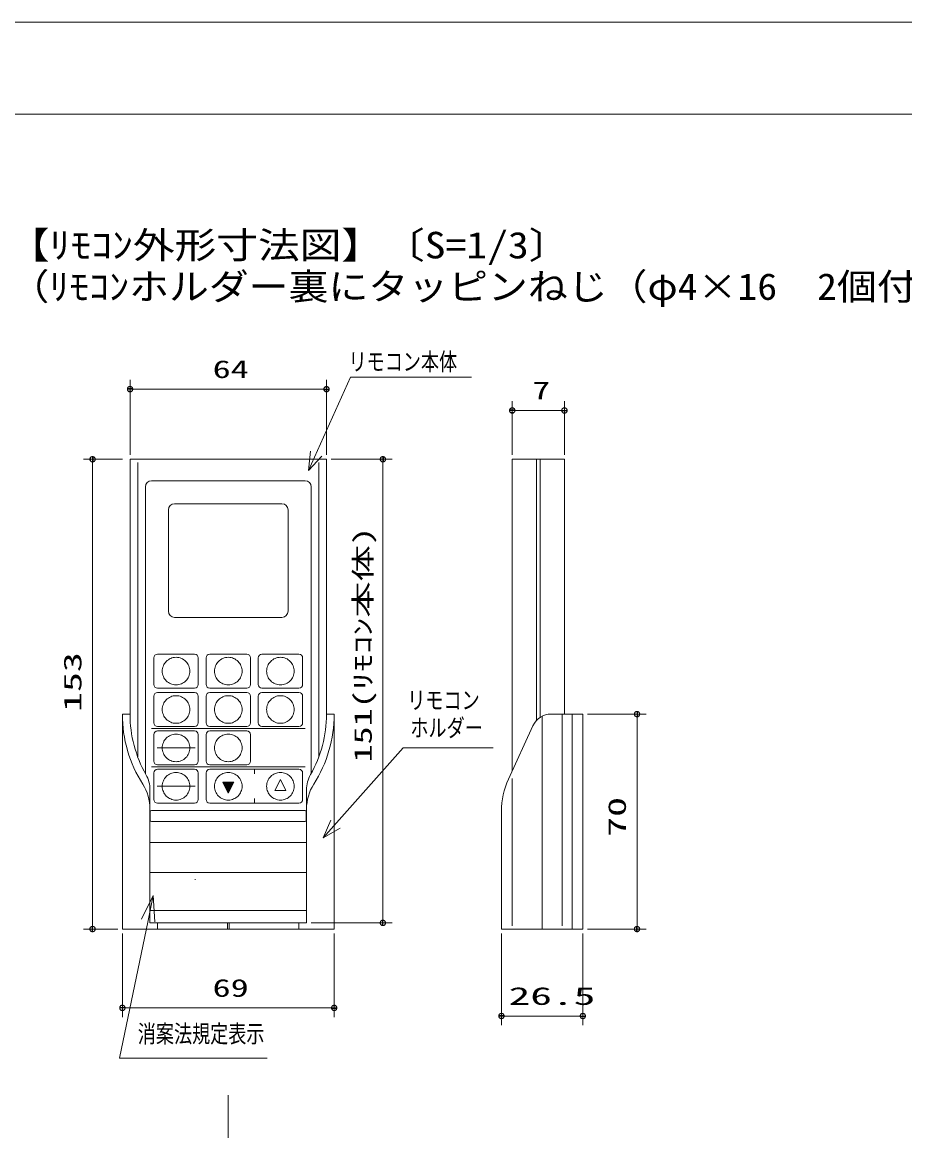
# Model space of a CAD drawing. Units: millimetres on the paper, with parts at other scales. Extents: x -305 to 305, y -152 to 152.
# Drawn here: x 3.6 to 99.4, y 28.1 to 148.5 of the extents above; entities that cross this region are included whole.
import ezdxf
from ezdxf.enums import TextEntityAlignment as Align

# ---------------------------------------------------------------- set-up
doc = ezdxf.new("R2010")
doc.units = ezdxf.units.MM
doc.linetypes.add('LONG_CHAIN', pattern=[21, 18, -1, 1, -1])
doc.linetypes.add('LONG_DASHED2', pattern=[13, 12, -1])
for name, color, linetype, lineweight in [('0-1_S2', 7, 'Continuous', 9), ('0-4_0', 7, 'Continuous', 9), ('0-5_図面枠', 3, 'Continuous', 9), ('0-6_DEFPOINTS', 7, 'Continuous', 9)]:
    doc.layers.add(name, color=color, linetype=linetype, lineweight=lineweight)
doc.styles.add('ＭＳ ゴシック', font='')
doc.styles.get('ＭＳ ゴシック').set_extended_font_data('MS Gothic')

# ---------------------------------------------------------------- blocks, each defined once
blk = doc.blocks.new('_DOTSMALL')
at = {"layer": '0-4_0'}
for p, q in [((0.0746, 0.1), (-0.0746, 0.1)), ((0.1223, -0.0248), (-0.1223, -0.0248))]:
    blk.add_line(p, q, dxfattribs=at)
for points in [[(0.125, 0), (0.124, 0.0157), (0.1211, 0.0311), (0.1162, 0.046), (0.1095, 0.0602), (0.1011, 0.0735), (0.0911, 0.0856), (0.0797, 0.0963), (0.067, 0.1055), (0.0532, 0.1131), (0.0386, 0.1189), (0.0234, 0.1228), (0.0078, 0.1248), (-0.0078, 0.1248), (-0.0234, 0.1228), (-0.0386, 0.1189), (-0.0532, 0.1131), (-0.067, 0.1055), (-0.0797, 0.0963), (-0.0911, 0.0856), (-0.1011, 0.0735), (-0.1095, 0.0602), (-0.1162, 0.046), (-0.1211, 0.0311), (-0.124, 0.0157), (-0.125, 0), (0, 0)], [(-0.125, 0), (-0.124, -0.0157), (-0.1211, -0.0311), (-0.1162, -0.046), (-0.1095, -0.0602), (-0.1011, -0.0735), (-0.0911, -0.0856), (-0.0797, -0.0963), (-0.067, -0.1055), (-0.0532, -0.1131), (-0.0386, -0.1189), (-0.0234, -0.1228), (-0.0078, -0.1248), (0.0078, -0.1248), (0.0234, -0.1228), (0.0386, -0.1189), (0.0532, -0.1131), (0.067, -0.1055), (0.0797, -0.0963), (0.0911, -0.0856), (0.1011, -0.0735), (0.1095, -0.0602), (0.1162, -0.046), (0.1211, -0.0311), (0.124, -0.0157), (0.125, 0), (0, 0)]]:
    blk.add_lwpolyline(points, close=True, dxfattribs=at)
blk = doc.blocks.new('_OPEN30')
at = {"layer": '0-4_0'}
blk.add_line((0, 0), (-1, 0), dxfattribs=at)
blk.add_lwpolyline([(-1, 0.2679), (0, 0), (-1, -0.2679)], dxfattribs=at)

msp = doc.modelspace()

# ---------------------------------------------------------------- linework, layer by layer
at = {"layer": '0-1_S2'}
for p, q in [((15.307, 101.546), (15.307, 109.659)), ((34.703, 99.824), (39.229, 109.978)), ((36.64, 101.546), (36.64, 109.659)), ((39.229, 109.978), (52.372, 109.978)), ((15.307, 108.659), (36.64, 108.659)), ((56.807, 101.546), (56.807, 107.346)), ((62.474, 101.546), (62.474, 107.346)), ((56.807, 106.346), (62.474, 106.346)), ((34.703, 99.824), (34.908, 101.922)), ((34.703, 99.824), (36.126, 101.379)), ((14.474, 101.046), (10.237, 101.046)), ((11.237, 50.046), (11.237, 101.046)), ((15.307, 101.046), (36.64, 101.046)), ((15.307, 101.046), (15.307, 73.379)), ((16.14, 100.713), (16.14, 68.739)), ((35.807, 100.713), (35.807, 68.739)), ((36.64, 101.046), (36.64, 73.379)), ((37.14, 101.046), (43.763, 101.046)), ((42.763, 101.046), (42.763, 50.713)), ((56.807, 101.046), (62.474, 101.046)), ((56.807, 101.046), (56.807, 67.204)), ((59.44, 101.046), (59.44, 72.685)), ((59.84, 101.046), (59.84, 73.023)), ((62.474, 101.046), (62.474, 73.379)), ((17.64, 98.713), (34.307, 98.713)), ((16.974, 98.046), (16.974, 66.924)), ((34.974, 98.046), (34.974, 66.924)), ((19.474, 95.546), (19.474, 84.546)), ((20.14, 96.213), (31.807, 96.213)), ((32.474, 95.546), (32.474, 84.546)), ((20.14, 83.879), (31.807, 83.879)), ((17.899, 79.488), (17.899, 76.604)), ((18.299, 79.888), (22.315, 79.888)), ((22.715, 79.488), (22.715, 76.604)), ((23.565, 79.488), (23.565, 76.604)), ((23.965, 79.888), (27.982, 79.888)), ((28.382, 79.488), (28.382, 76.604)), ((29.232, 79.488), (29.232, 76.604)), ((29.632, 79.888), (33.649, 79.888)), ((34.049, 79.488), (34.049, 76.604)), ((18.299, 76.204), (22.315, 76.204)), ((23.965, 76.204), (27.982, 76.204)), ((29.632, 76.204), (33.649, 76.204)), ((17.899, 75.321), (17.899, 72.438)), ((18.299, 75.721), (22.315, 75.721)), ((22.715, 75.321), (22.715, 72.438)), ((23.565, 75.321), (23.565, 72.438)), ((23.965, 75.721), (27.982, 75.721)), ((28.382, 75.321), (28.382, 72.438)), ((29.232, 75.321), (29.232, 72.438)), ((29.632, 75.721), (33.649, 75.721)), ((34.049, 75.321), (34.049, 72.438)), ((14.474, 73.379), (15.307, 73.379)), ((14.474, 73.379), (14.474, 50.046)), ((36.64, 73.379), (37.474, 73.379)), ((37.474, 73.379), (37.474, 50.046)), ((60.057, 73.148), (60.057, 50.046)), ((61.03, 73.379), (64.474, 73.379)), ((62.224, 73.379), (62.224, 50.379)), ((63.307, 73.379), (63.307, 50.046)), ((64.474, 73.379), (64.474, 50.046)), ((64.974, 73.379), (71.36, 73.379)), ((70.36, 73.379), (70.36, 50.046)), ((17.64, 71.804), (34.307, 71.804)), ((17.899, 71.154), (17.899, 68.271)), ((18.299, 72.038), (22.315, 72.038)), ((18.299, 71.554), (22.315, 71.554)), ((22.715, 71.154), (22.715, 68.271)), ((23.565, 71.154), (23.565, 68.271)), ((23.965, 72.038), (27.982, 72.038)), ((23.965, 71.554), (27.982, 71.554)), ((28.382, 71.154), (28.382, 68.271)), ((29.632, 72.038), (33.649, 72.038)), ((56.4, 66.316), (59.061, 72.116)), ((18.24, 69.713), (22.374, 69.713)), ((36.293, 59.944), (44.978, 69.731)), ((44.978, 69.731), (54.733, 69.731)), ((17.64, 67.638), (34.307, 67.638)), ((18.299, 67.871), (22.315, 67.871)), ((23.965, 67.871), (27.982, 67.871)), ((17.899, 66.988), (17.899, 64.104)), ((18.299, 67.388), (22.315, 67.388)), ((22.715, 66.988), (22.715, 64.104)), ((23.565, 66.988), (23.565, 64.104)), ((23.965, 67.388), (33.649, 67.388)), ((28.807, 67.388), (28.807, 66.879)), ((31.64, 66.296), (31.041, 65.095)), ((31.64, 66.296), (32.239, 65.095)), ((34.049, 66.988), (34.049, 64.104)), ((56.807, 66.405), (56.807, 50.379)), ((17.474, 65.162), (17.474, 50.713)), ((18.24, 65.546), (22.374, 65.546)), ((25.375, 65.997), (26.573, 65.997)), ((25.974, 64.796), (25.375, 65.997)), ((25.974, 64.796), (26.573, 65.997)), ((31.041, 65.095), (32.239, 65.095)), ((34.474, 65.162), (34.474, 50.713)), ((28.807, 63.704), (28.807, 64.213)), ((17.507, 62.787), (17.507, 61.854)), ((17.624, 62.904), (34.324, 62.904)), ((18.299, 63.704), (22.315, 63.704)), ((23.965, 63.704), (33.649, 63.704)), ((34.44, 62.787), (34.44, 61.854)), ((55.64, 62.841), (55.64, 50.046)), ((17.624, 61.737), (34.324, 61.737)), ((36.293, 59.944), (37.122, 61.882)), ((36.293, 59.944), (38.119, 60.997)), ((17.507, 59.437), (34.44, 59.437)), ((17.507, 56.171), (34.44, 56.171)), ((17.64, 52.046), (34.307, 52.046)), ((17.474, 50.713), (34.474, 50.713)), ((18.307, 50.713), (18.307, 50.046)), ((25.874, 50.713), (25.874, 50.046)), ((26.074, 50.713), (26.074, 50.046)), ((33.64, 50.713), (33.64, 50.046)), ((34.974, 50.713), (43.763, 50.713)), ((13.974, 50.046), (10.237, 50.046)), ((14.474, 50.046), (37.474, 50.046)), ((14.474, 49.546), (14.474, 40.481)), ((37.474, 49.546), (37.474, 40.481)), ((55.64, 50.046), (64.474, 50.046)), ((55.64, 49.546), (55.64, 39.602)), ((64.474, 49.546), (64.474, 39.602)), ((64.974, 50.046), (71.36, 50.046)), ((37.474, 41.481), (14.474, 41.481)), ((64.474, 40.602), (55.64, 40.602))]:
    msp.add_line(p, q, dxfattribs=at)
at = {"layer": '0-1_S2', "linetype": 'LONG_CHAIN'}
msp.add_line((25.974, 31.993), (25.974, -33.01), dxfattribs=at)
at = {"layer": '0-1_S2', "color": 4}
msp.add_lwpolyline([(31.041, 65.095), (31.64, 66.296), (31.041, 65.095)], dxfattribs=at)
at = {"layer": '0-1_S2'}
for points in [[(22.41, 55.416), (22.406, 55.416), (22.401, 55.417), (22.397, 55.417), (22.393, 55.417), (22.389, 55.417), (22.385, 55.417), (22.381, 55.417), (22.377, 55.418), (22.373, 55.418), (22.369, 55.418), (22.365, 55.418), (22.361, 55.418), (22.357, 55.418), (22.353, 55.418), (22.348, 55.418)], [(17.271, 50.977), (14.149, 36.011), (30.185, 36.011)]]:
    msp.add_lwpolyline(points, dxfattribs=at)
at = {"layer": '0-1_S2', "linetype": 'LONG_DASHED2'}
for centre in [(20.307, 78.046), (25.974, 78.046), (31.64, 78.046), (20.307, 73.879), (25.974, 73.879), (31.64, 73.879), (20.307, 69.713), (25.974, 69.713), (20.307, 65.546), (25.974, 65.546), (31.64, 65.546)]:
    msp.add_circle(centre, 1.5, dxfattribs=at)
at = {"layer": '0-1_S2'}
for centre, radius, start, end in [((17.64, 98.046), 0.667, 90, 180), ((34.307, 98.046), 0.667, 0, 90), ((20.14, 95.546), 0.667, 90, 180), ((31.807, 95.546), 0.667, 0, 90), ((20.14, 84.546), 0.667, 180, 270), ((31.807, 84.546), 0.667, 270, 0), ((18.299, 79.488), 0.4, 90, 180), ((22.315, 79.488), 0.4, 0, 90), ((23.965, 79.488), 0.4, 90, 180), ((27.982, 79.488), 0.4, 0, 90), ((29.632, 79.488), 0.4, 90, 180), ((33.649, 79.488), 0.4, 0, 90), ((18.299, 76.604), 0.4, 180, 270), ((22.315, 76.604), 0.4, 270, 0), ((23.965, 76.604), 0.4, 180, 270), ((27.982, 76.604), 0.4, 270, 0), ((29.632, 76.604), 0.4, 180, 270), ((33.649, 76.604), 0.4, 270, 0), ((18.299, 75.321), 0.4, 90, 180), ((22.315, 75.321), 0.4, 0, 90), ((23.965, 75.321), 0.4, 90, 180), ((27.982, 75.321), 0.4, 0, 90), ((29.632, 75.321), 0.4, 90, 180), ((33.649, 75.321), 0.4, 0, 90), ((28.64, 73.379), 14.167, 180, 212.49075), ((28.64, 73.379), 13.333, 180, 209.54136), ((18.299, 72.438), 0.4, 180, 270), ((22.315, 72.438), 0.4, 270, 0), ((23.965, 72.438), 0.4, 180, 270), ((27.982, 72.438), 0.4, 270, 0), ((29.632, 72.438), 0.4, 180, 270), ((33.649, 72.438), 0.4, 270, 0), ((23.307, 73.379), 13.333, 330.45864, 0), ((23.307, 73.379), 14.167, 327.50925, 0), ((61.03, 71.213), 2.167, 90, 155.35287), ((18.299, 71.154), 0.4, 90, 180), ((22.315, 71.154), 0.4, 0, 90), ((23.965, 71.154), 0.4, 90, 180), ((27.982, 71.154), 0.4, 0, 90), ((18.299, 68.271), 0.4, 180, 270), ((22.315, 68.271), 0.4, 270, 0), ((23.965, 68.271), 0.4, 180, 270), ((27.982, 68.271), 0.4, 270, 0), ((14.14, 65.162), 3.333, 0, 29.54138), ((18.299, 66.988), 0.4, 90, 180), ((22.315, 66.988), 0.4, 0, 90), ((23.965, 66.988), 0.4, 90, 180), ((33.649, 66.988), 0.4, 0, 90), ((37.807, 65.162), 3.333, 150.45864, 180), ((63.974, 62.841), 8.333, 155.35285, 180), ((12.474, 63.084), 5, 0, 32.49074), ((39.474, 63.084), 5, 147.50926, 180), ((18.299, 64.104), 0.4, 180, 270), ((22.315, 64.104), 0.4, 270, 0), ((23.965, 64.104), 0.4, 180, 270), ((33.649, 64.104), 0.4, 270, 0), ((17.624, 62.787), 0.117, 90, 180), ((34.324, 62.787), 0.117, 0, 90), ((17.624, 61.854), 0.117, 180, 270), ((34.324, 61.854), 0.117, 270, 0), ((17.64, 52.713), 0.667, 255.5225, 270), ((34.307, 52.713), 0.667, 270, 284.4775)]:
    msp.add_arc(centre, radius, start, end, dxfattribs=at)
msp.add_solid([(25.974, 64.796), (26.573, 65.997), (25.375, 65.997)], dxfattribs=at)
at = {"layer": '0-5_図面枠'}
msp.add_lwpolyline([(-291.017, -138.498), (108.983, -138.498), (108.983, 138.502), (-291.017, 138.502)], close=True, dxfattribs=at)
at = {"layer": '0-6_DEFPOINTS'}
msp.add_line((118.983, 148.502), (-301.017, 148.502), dxfattribs=at)

# ---------------------------------------------------------------- block references
at = {"layer": '0-1_S2'}
for name, p, xscale, yscale, rotation in [('_DOTSMALL', (15.307, 108.659), 2.32, 2.32, 180), ('_DOTSMALL', (56.807, 106.346), 2.32, 2.32, 180), ('_DOTSMALL', (11.237, 101.046), 2.32, 2.32, 90), ('_DOTSMALL', (42.763, 101.046), 2.32, 2.32, 90), ('_DOTSMALL', (70.36, 73.379), 2.32, 2.32, 90), ('_OPEN30', (17.837, 53.689), 2.77, 2.77, 78.21525), ('_DOTSMALL', (42.763, 50.713), 2.32, 2.32, 270), ('_DOTSMALL', (11.237, 50.046), 2.32, 2.32, 270), ('_DOTSMALL', (70.36, 50.046), 2.32, 2.32, 270), ('_DOTSMALL', (14.474, 41.481), 2.32, 2.32, 180), ('_DOTSMALL', (55.64, 40.602), 2.32, 2.32, 180)]:
    msp.add_blockref(name, p, dxfattribs=dict(at, xscale=xscale, yscale=yscale, rotation=rotation))
at = {"layer": '0-1_S2', "xscale": 2.32, "yscale": 2.32}
for p in [(36.64, 108.659), (62.474, 106.346), (37.474, 41.481), (64.474, 40.602)]:
    msp.add_blockref('_DOTSMALL', p, dxfattribs=at)

# ---------------------------------------------------------------- texts
at = {"layer": '0-1_S2', "style": 'ＭＳ ゴシック'}
for s, height, width, p in [('【ﾘﾓｺﾝ外形寸法図】〔S=1/3〕', 2.886, 1.15, (2.042, 121.988)), ('（ﾘﾓｺﾝホルダー裏にタッピンねじ（φ4×16\u30002個付）', 2.886, 1.1, (2.213, 117.488)), ('リモコン本体', 1.921, 0.75, (39.035, 110.108)), ('64', 1.924, 1.5, (24.279, 109.289)), ('7', 1.924, 1.5, (58.974, 106.976)), ('リモコン', 1.921, 0.75, (45.416, 73.359)), ('ホルダー', 1.921, 0.75, (45.749, 70.359)), ('69', 1.924, 1.5, (24.27, 42.111)), ('26.5', 1.924, 1.8, (56.413, 41.232)), ('\u3000消案法規定表示', 1.921, 0.75, (14.185, 37.14))]:
    msp.add_text(s, height=height, dxfattribs=dict(at, width=width)).set_placement(p, align=Align.BOTTOM_LEFT)
for s, width, p in [('151(ﾘﾓｺﾝ本体)', 1.5, (42.133, 68.125)), ('153', 1.65, (10.607, 73.623)), ('70', 1.65, (69.73, 60.063))]:
    msp.add_text(s, height=1.924, rotation=90, dxfattribs=dict(at, width=width)).set_placement(p, align=Align.BOTTOM_LEFT)

doc.saveas('drawing.dxf')
